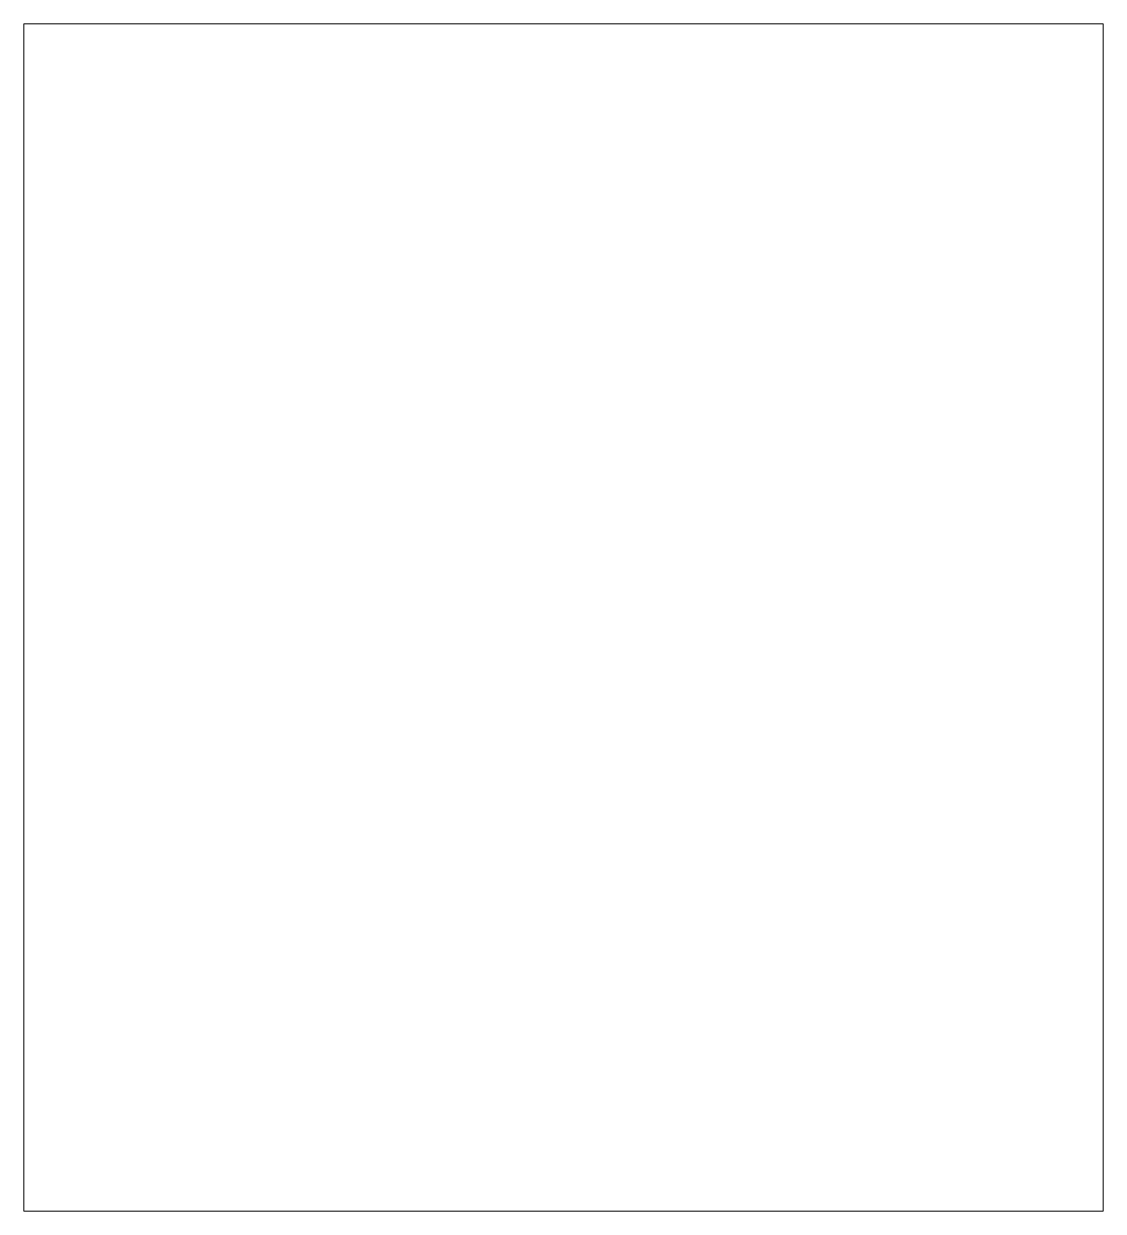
# Model space of a CAD drawing. Header units: millimetres. Extents: x -7.9 to 7.9, y -8.7 to 8.7.
import ezdxf

# ---------------------------------------------------------------- set-up
doc = ezdxf.new("R2010")
doc.units = ezdxf.units.MM

msp = doc.modelspace()

# ---------------------------------------------------------------- linework, layer by layer
at = {"color": 7, "linetype": 'Continuous', "lineweight": 15}
for p, q in [((7.9375, 8.73125), (-7.9375, 8.73125)), ((-7.9375, 8.73125), (-7.9375, -8.73125)), ((7.9375, -8.73125), (7.9375, 8.73125)), ((-7.9375, -8.73125), (7.9375, -8.73125))]:
    msp.add_line(p, q, dxfattribs=at)

doc.saveas('drawing.dxf')
